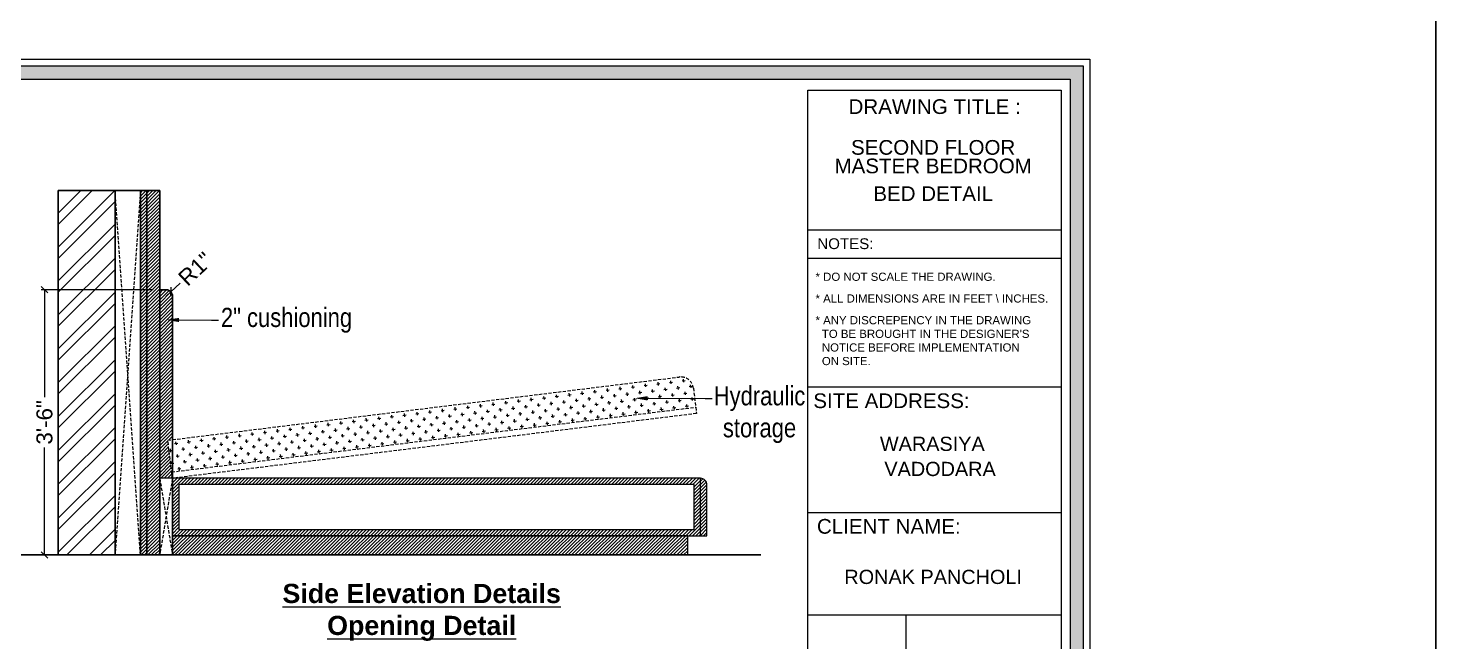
# Model space of a CAD drawing. Header units: millimetres. Extents: x 133760 to 136133, y -184957 to -182282.
# Drawn here: x 134512.2 to 134732.4, y -184789.2 to -184693.2 of the extents above; entities that cross this region are included whole.
import ezdxf
from ezdxf import colors
from ezdxf.entities.mleader import LeaderData, LeaderLine
from ezdxf.enums import TextEntityAlignment as Align
from ezdxf.math import Vec2, Vec3

# ---------------------------------------------------------------- set-up
doc = ezdxf.new("R2010")
doc.units = ezdxf.units.MM
doc.header["$MEASUREMENT"] = 0
doc.header["$PDMODE"] = 35
for name, pattern in [('00 . GROUND FLOOR$0$DASHED', [0.75, 0.5, -0.25]), ('DASHED', [0.75, 0.5, -0.25]), ('DASHEDX2', [1.5, 1, -0.5])]:
    doc.linetypes.add(name, pattern=pattern)
doc.layers.get('Defpoints').update_dxf_attribs({"color": 220})
doc.layers.add('AR HATCH-7', color=7, linetype='Continuous')
doc.layers.add('Interior', color=250, linetype='Continuous')
for name, color, linetype, lineweight in [('DIM.', 250, 'Continuous', 13), ('Dimension', 10, 'DASHEDX2', 20), ('FURNITURE', 32, 'Continuous', 9), ('NAME PLATE', 7, 'Continuous', 25), ('text1', 1, 'Continuous', 15), ('wall', 7, 'Continuous', 30)]:
    doc.layers.add(name, color=color, linetype=linetype, lineweight=lineweight)
doc.styles.add('Arial', font='arial.ttf')
doc.styles.get("Standard").update_dxf_attribs({"font": 'arial.ttf', "height": 6})
doc.styles.add('style4', font='ARIALN.TTF')
doc.dimstyles.new('ISO-25', dxfattribs={"dimtxt": 2.5, "dimasz": 1, "dimexe": 0.5, "dimexo": 1, "dimtad": 0, "dimdec": 0, "dimlunit": 4, "dimtxsty": 'Arial', "dimblk": 'OBLIQUE', "dimcen": 2.5, "dimclrd": 1, "dimclre": 1, "dimclrt": 5, "dimadec": 0, "dimazin": 0, "dimtfac": 1, "dimtdec": 0, "dimtmove": 0, "dimatfit": 3, "dimfxl": 1, "dimtfillclr": 5, "dimlwd": -1, "dimarcsym": 0})
pattern_1 = [(45, (157.98365, -418.6105), (-0.26516504294, 0.26516504294), [])]
pattern_2 = [(45, (-6.9749, 11.33767), (-0.26516504294, 0.26516504294), [])]

# ---------------------------------------------------------------- blocks, each defined once
blk = doc.blocks.new('_Oblique')
at = {"layer": 'wall', "color": 0, "lineweight": -2}
blk.add_line((-0.5, -0.5), (0.5, 0.5), dxfattribs=at)
blk = doc.blocks.new('*D112')
at = {"layer": 'Defpoints', "color": 0, "transparency": 16777216}
for p in [(134534.55, -184734.44), (134533.81, -184735.12)]:
    blk.add_point(p, dxfattribs=at)
at = {"layer": 'FURNITURE', "color": 1, "transparency": 16777216}
for p in [(134533.81, -184735.12), (134536.01, -184733.07)]:
    blk.add_line(p, (134534.55, -184734.44), dxfattribs=at)
at = {"layer": 'FURNITURE', "color": 1, "transparency": 16777216, "rotation": 223.0413225989187}
blk.add_blockref('_Oblique', (134534.55, -184734.44), dxfattribs=at)
at = {"layer": 'FURNITURE', "color": 5, "transparency": 16777216, "insert": (134538.39, -184730.85), "char_height": 2.5, "attachment_point": 5, "rotation": 43.0413, "style": 'Arial'}
blk.add_mtext('R1"', dxfattribs=at)
blk = doc.blocks.new('*D113')
at = {"layer": 'Defpoints', "color": 0, "transparency": 16777216}
for p in [(134532.81, -184734.12), (134514.79, -184775.62), (134532.81, -184775.62)]:
    blk.add_point(p, dxfattribs=at)
at = {"layer": 'FURNITURE', "color": 1, "lineweight": -2, "transparency": 16777216}
for p, q in [((134531.81, -184734.12), (134514.29, -184734.12)), ((134531.81, -184775.62), (134514.29, -184775.62))]:
    blk.add_line(p, q, dxfattribs=at)
at = {"layer": 'FURNITURE', "color": 1, "transparency": 16777216}
for p, q in [((134514.79, -184734.12), (134514.79, -184750.92)), ((134514.79, -184775.62), (134514.79, -184758.82))]:
    blk.add_line(p, q, dxfattribs=at)
for p, rotation in [((134514.79, -184734.12), 90), ((134514.79, -184775.62), 270)]:
    blk.add_blockref('_Oblique', p, dxfattribs=dict(at, rotation=rotation))
at = {"layer": 'FURNITURE', "color": 5, "transparency": 16777216, "insert": (134514.79, -184754.87), "char_height": 2.5, "attachment_point": 5, "rotation": 90, "style": 'Arial'}
blk.add_mtext('3\'-6"', dxfattribs=at)

msp = doc.modelspace()

# ---------------------------------------------------------------- hatches: boundary and pattern name
at = {"layer": 'AR HATCH-7', "lineweight": 0, "true_color": 0x939598, "transparency": 33554687}
h = msp.add_hatch(dxfattribs=at)
h.set_pattern_fill('ANSI32', color=252, scale=10)
h.set_pattern_definition([(45, (157.9836, -490.6105), (-2.65165043, 2.65165043), []), (45, (159.7514, -490.6105), (-2.65165043, 2.65165043), [])])
h.paths.add_polyline_path([(134525.82, -184718.62), (134516.95, -184718.62), (134516.95, -184775.62), (134525.82, -184775.62)])
at = {"layer": 'Dimension', "true_color": 0xd39e00, "transparency": 33554687}
h = msp.add_hatch(color=42, dxfattribs=at)
h.paths.add_polyline_path([(134382.34, -184699.1), (134382.34, -184906.72), (134677.29, -184906.72), (134677.29, -184699.1)])
h.paths.add_polyline_path([(134384.41, -184701.17), (134675.22, -184701.17), (134675.22, -184904.65), (134384.41, -184904.65)], flags=16)
at = {"layer": 'FURNITURE', "lineweight": 20, "transparency": 33554687}
h = msp.add_hatch(dxfattribs=at)
h.set_pattern_fill('ANSI31', color=256, scale=3)
h.set_pattern_definition(pattern_1)
h.paths.add_polyline_path([(134532.81, -184718.62), (134530.81, -184718.62), (134530.81, -184775.62), (134532.81, -184775.62)])
h.paths.add_polyline_path([(134530.81, -184718.62), (134529.81, -184718.62), (134529.81, -184775.62), (134530.81, -184775.62)])
h = msp.add_hatch(dxfattribs=at)
h.set_pattern_fill('ANSI31', color=256, scale=3)
h.set_pattern_definition(pattern_2)
h.paths.add_polyline_path([(134534.81, -184735.12, 0.414214), (134533.81, -184734.12), (134532.81, -184734.12), (134532.81, -184763.62), (134534.81, -184763.62), (134534.08, -184757.67), (134534.81, -184757.57)])
h = msp.add_hatch(dxfattribs=at)
h.set_pattern_fill('ANSI31', color=256, scale=3)
h.set_pattern_definition(pattern_1)
h.paths.add_polyline_path([(134617.4, -184772.62), (134617.4, -184763.62), (134534.81, -184763.62), (134534.81, -184772.62)])
h.paths.add_polyline_path([(134535.81, -184771.62), (134535.81, -184764.62), (134616.4, -184764.62), (134616.4, -184771.62)], flags=16)
h.paths.add_polyline_path([(134615.4, -184772.62), (134534.81, -184772.62), (134534.81, -184775.62), (134615.4, -184775.62)])
h = msp.add_hatch(dxfattribs=at)
h.set_pattern_fill('ANSI31', color=256, scale=3)
h.set_pattern_definition(pattern_2)
h.paths.add_polyline_path([(134618.4, -184764.62, 0.414214), (134617.4, -184763.62), (134617.4, -184772.62), (134618.4, -184772.62)])
at = {"layer": 'Interior', "true_color": 0xc7c8ca}
h = msp.add_hatch(dxfattribs=at)
h.set_pattern_fill('CROSS', color=9, scale=4, angle=7.0427)
h.set_pattern_definition([(7.0427299, (82202.3189, -236165.5651), (0.86984546, 1.115064516), [0.5, -1.5]), (97.0427299, (82202.5977, -236165.7826), (-1.115064516, 0.86984546), [0.5, -1.5])])
h.paths.add_polyline_path([(134616.66, -184752.5), (134616.29, -184749.52, 0.414214), (134614.06, -184747.78), (134534.08, -184757.67), (134534.69, -184762.63)])

# ---------------------------------------------------------------- linework, layer by layer
at = {"layer": 'Dimension', "color": 42, "linetype": 'Continuous', "true_color": 0xd39e00, "transparency": 33554687}
for p, q in [((134673.82, -184724.78), (134634.19, -184724.78)), ((134673.82, -184729.24), (134634.19, -184729.24)), ((134673.82, -184749.38), (134634.19, -184749.38)), ((134673.82, -184769.03), (134634.19, -184769.03)), ((134673.82, -184785.04), (134634.19, -184785.04)), ((134649.52, -184785.04), (134649.52, -184807.79))]:
    msp.add_line(p, q, dxfattribs=at)
for points in [[(134381.3, -184698.07), (134678.33, -184698.07), (134678.33, -184907.75), (134381.3, -184907.75)], [(134382.34, -184699.1), (134677.29, -184699.1), (134677.29, -184906.72), (134382.34, -184906.72)], [(134384.41, -184701.17), (134675.22, -184701.17), (134675.22, -184904.65), (134384.41, -184904.65)], [(134634.19, -184902.94), (134634.19, -184702.88), (134673.82, -184702.88), (134673.82, -184902.94)]]:
    msp.add_lwpolyline(points, close=True, dxfattribs=at)
at = {"layer": 'FURNITURE', "linetype": '00 . GROUND FLOOR$0$DASHED', "lineweight": 25}
for p, q in [((134529.81, -184718.62), (134525.82, -184775.62)), ((134529.81, -184775.62), (134525.82, -184718.62)), ((134532.81, -184763.62), (134534.81, -184775.62)), ((134534.81, -184763.62), (134532.81, -184775.62))]:
    msp.add_line(p, q, dxfattribs=at)
at = {"layer": 'FURNITURE', "linetype": 'DASHED', "lineweight": 25}
msp.add_line((134534.69, -184762.63), (134616.66, -184752.5), dxfattribs=at)
at = {"layer": 'FURNITURE'}
for p, q in [((134534.81, -184763.62), (134532.81, -184763.62)), ((134617.4, -184772.62), (134617.4, -184763.62))]:
    msp.add_line(p, q, dxfattribs=at)
at = {"layer": 'FURNITURE', "color": 3, "lineweight": 30}
msp.add_lwpolyline([(133760.11, -183815.68), (134732.43, -183815.68), (134732.43, -184956.93), (133760.11, -184956.93)], close=True, dxfattribs=at)
at = {"layer": 'FURNITURE', "lineweight": 30}
for points in [[(134529.81, -184775.62), (134525.82, -184775.62), (134525.82, -184718.62), (134529.81, -184718.62)], [(134530.81, -184718.62), (134529.81, -184718.62), (134529.81, -184775.62), (134530.81, -184775.62)], [(134530.81, -184718.62), (134532.81, -184718.62), (134532.81, -184775.62), (134530.81, -184775.62)]]:
    msp.add_lwpolyline(points, close=True, dxfattribs=at)
msp.add_lwpolyline([(134533.81, -184734.12), (134532.81, -184734.12), (134532.81, -184775.62), (134534.81, -184775.62), (134534.81, -184735.12, 0.414214)], format="xyb", close=True, dxfattribs=at)
at = {"layer": 'FURNITURE', "linetype": 'DASHED', "lineweight": 25}
msp.add_lwpolyline([(134534.08, -184757.67), (134614.06, -184747.78, -0.414214), (134616.29, -184749.52), (134616.78, -184753.49), (134534.81, -184763.62)], format="xyb", close=True, dxfattribs=at)
at = {"layer": 'FURNITURE'}
msp.add_lwpolyline([(134534.81, -184772.62), (134618.4, -184772.62), (134618.4, -184764.62, 0.414214), (134617.4, -184763.62), (134534.81, -184763.62)], format="xyb", close=True, dxfattribs=at)
for points in [[(134535.81, -184771.62), (134616.4, -184771.62), (134616.4, -184764.62), (134535.81, -184764.62)], [(134534.81, -184775.62), (134615.4, -184775.62), (134615.4, -184772.62), (134534.81, -184772.62)]]:
    msp.add_lwpolyline(points, close=True, dxfattribs=at)
at = {"layer": 'wall'}
msp.add_line((134626.82, -184775.62), (134392.82, -184775.62), dxfattribs=at)
msp.add_lwpolyline([(134516.95, -184775.62), (134516.95, -184718.62), (134525.82, -184718.62), (134525.82, -184775.62)], dxfattribs=at)

# ---------------------------------------------------------------- texts
at = {"layer": 'DIM.', "color": 1, "insert": (134537.49, -184780.14), "char_height": 3, "attachment_point": 1}
msp.add_mtext_dynamic_manual_height_columns('\\pxqc;{\\fArial|b1|i0|c0|p34;\\LSide Elevation Details\\POpening Detail}', width=72.6042, gutter_width=1, heights=[0], dxfattribs=at)
at = {"layer": 'NAME PLATE', "transparency": 33554687, "style": 'Arial'}
for s, height, p in [('DRAWING TITLE : ', 2.2993, (134654.48, -184706.62)), ('SECOND FLOOR', 2.2993, (134653.8, -184713)), ('MASTER BEDROOM', 2.2993, (134653.8, -184715.9)), ('BED DETAIL', 2.299, (134653.81, -184720.23)), ('NOTES:', 1.689, (134640.07, -184727.76)), ('SITE ADDRESS:', 2.2993, (134647.28, -184752.64)), (' WARASIYA  ', 2.2227, (134654.1, -184759.34, -0.11)), ('VADODARA', 2.223, (134654.88, -184763.27, -0.11)), ('CLIENT NAME:', 2.2993, (134646.86, -184772.29)), ('RONAK PANCHOLI    ', 2.2227, (134655.52, -184780.16, -0.11))]:
    msp.add_text(s, height=height, dxfattribs=at).set_placement(p, align=Align.CENTER)
at = {"layer": 'NAME PLATE', "transparency": 33554687, "char_height": 1.2778, "width": 49.3665, "attachment_point": 1, "style": 'Arial'}
for s, insert in [('* DO NOT SCALE THE DRAWING.', (134635.4, -184731.45)), ('* ALL DIMENSIONS ARE IN FEET \\\\ INCHES.', (134635.4, -184734.85)), ("* ANY DISCREPENCY IN THE DRAWING \\P  TO BE BROUGHT IN THE DESIGNER'S\\P  NOTICE BEFORE IMPLEMENTATION \\P  ON SITE.", (134635.4, -184738.25))]:
    msp.add_mtext(s, dxfattribs=dict(at, insert=insert))

# ---------------------------------------------------------------- dimensions: what is measured, and where the dimension line sits
at = {"layer": 'FURNITURE'}
dim = msp.add_radius_dim(center=(134533.81, -184735.12), mpoint=(134534.55, -184734.44), dimstyle='ISO-25', dxfattribs=at)
dim.commit()
dim.dimension.update_dxf_attribs({"geometry": '*D112', "text_midpoint": (134538.39, -184730.85)})
dim = msp.add_linear_dim(base=(134514.78920623, -184775.62047979), p1=(134532.81473333, -184734.12047979), p2=(134532.81473333, -184775.62047979), angle=90, dimstyle='ISO-25', dxfattribs=at)
dim.commit()
dim.dimension.update_dxf_attribs({"geometry": '*D113', "text_midpoint": (134514.78920623, -184754.87047979)})

# ---------------------------------------------------------------- leaders
at = {"layer": 'text1', "lineweight": 25, "ltscale": 20}
ml = msp.add_multileader_mtext('Standard', dxfattribs=at)
ml.set_content('2" cushioning', color=1, style='style4')
ml.set_leader_properties()
ml.build(insert=Vec2(0, 0))
ml.multileader.update_dxf_attribs({"dogleg_length": 5.94, "arrow_head_size": 2})
ctx = ml.context
ctx.base_point, ctx.char_height, ctx.arrow_head_size, ctx.landing_gap_size, ctx.plane_origin = Vec3(134541.99, -184738.89, 0), 3, 2, 0.4, Vec3(134536.69, -184745.6, 0)
notes = []
notes.append((ctx, [(0, (1, 1, 0), (134540.91, -184738.89, 0), (1, 0), 1.08, [(0, [(134533.84, -184738.84, 0)], 0, [])])]))
ctx.mtext.insert, ctx.mtext.width = Vec3(134542.39, -184736.95, 0), 26.2536
ml = msp.add_multileader_mtext('Standard', dxfattribs=at)
ml.set_content('Hydraulic\\Pstorage', color=1, style='style4')
ml.set_leader_properties()
ml.build(insert=Vec2(0, 0))
ml.multileader.update_dxf_attribs({"dogleg_length": 5.94, "arrow_head_size": 2})
ctx = ml.context
ctx.base_point, ctx.char_height, ctx.arrow_head_size, ctx.landing_gap_size, ctx.plane_origin = Vec3(134619.23, -184751.15, 1.29), 3, 2, 0.4, Vec3(134609.92, -184757.85, 1.29)
ctx.text_align_type = 1
notes.append((ctx, [(0, (1, 1, 0), (134618.15, -184751.15, 1.29), (1, 0), 1.08, [(0, [(134607.08, -184751.1, 1.29)], 0, [])])]))
ctx.mtext.insert, ctx.mtext.width, ctx.mtext.alignment = Vec3(134626.64, -184749.21, 1.29), 26.2536, 2
for ctx, leaders in notes:
    for number, flags, end, landing, length, lines in leaders:
        leader = LeaderData()
        leader.index, (leader.has_last_leader_line, leader.has_dogleg_vector, leader.attachment_direction) = number, flags
        leader.last_leader_point, leader.dogleg_vector, leader.dogleg_length = Vec3(end), Vec3(landing), length
        for number, points, colour, breaks in lines:
            line = LeaderLine()
            line.index, line.vertices, line.color, line.breaks = number, Vec3.list(points), colors.encode_raw_color(colour), breaks
            leader.lines.append(line)
        ctx.leaders.append(leader)

doc.saveas('drawing.dxf')
